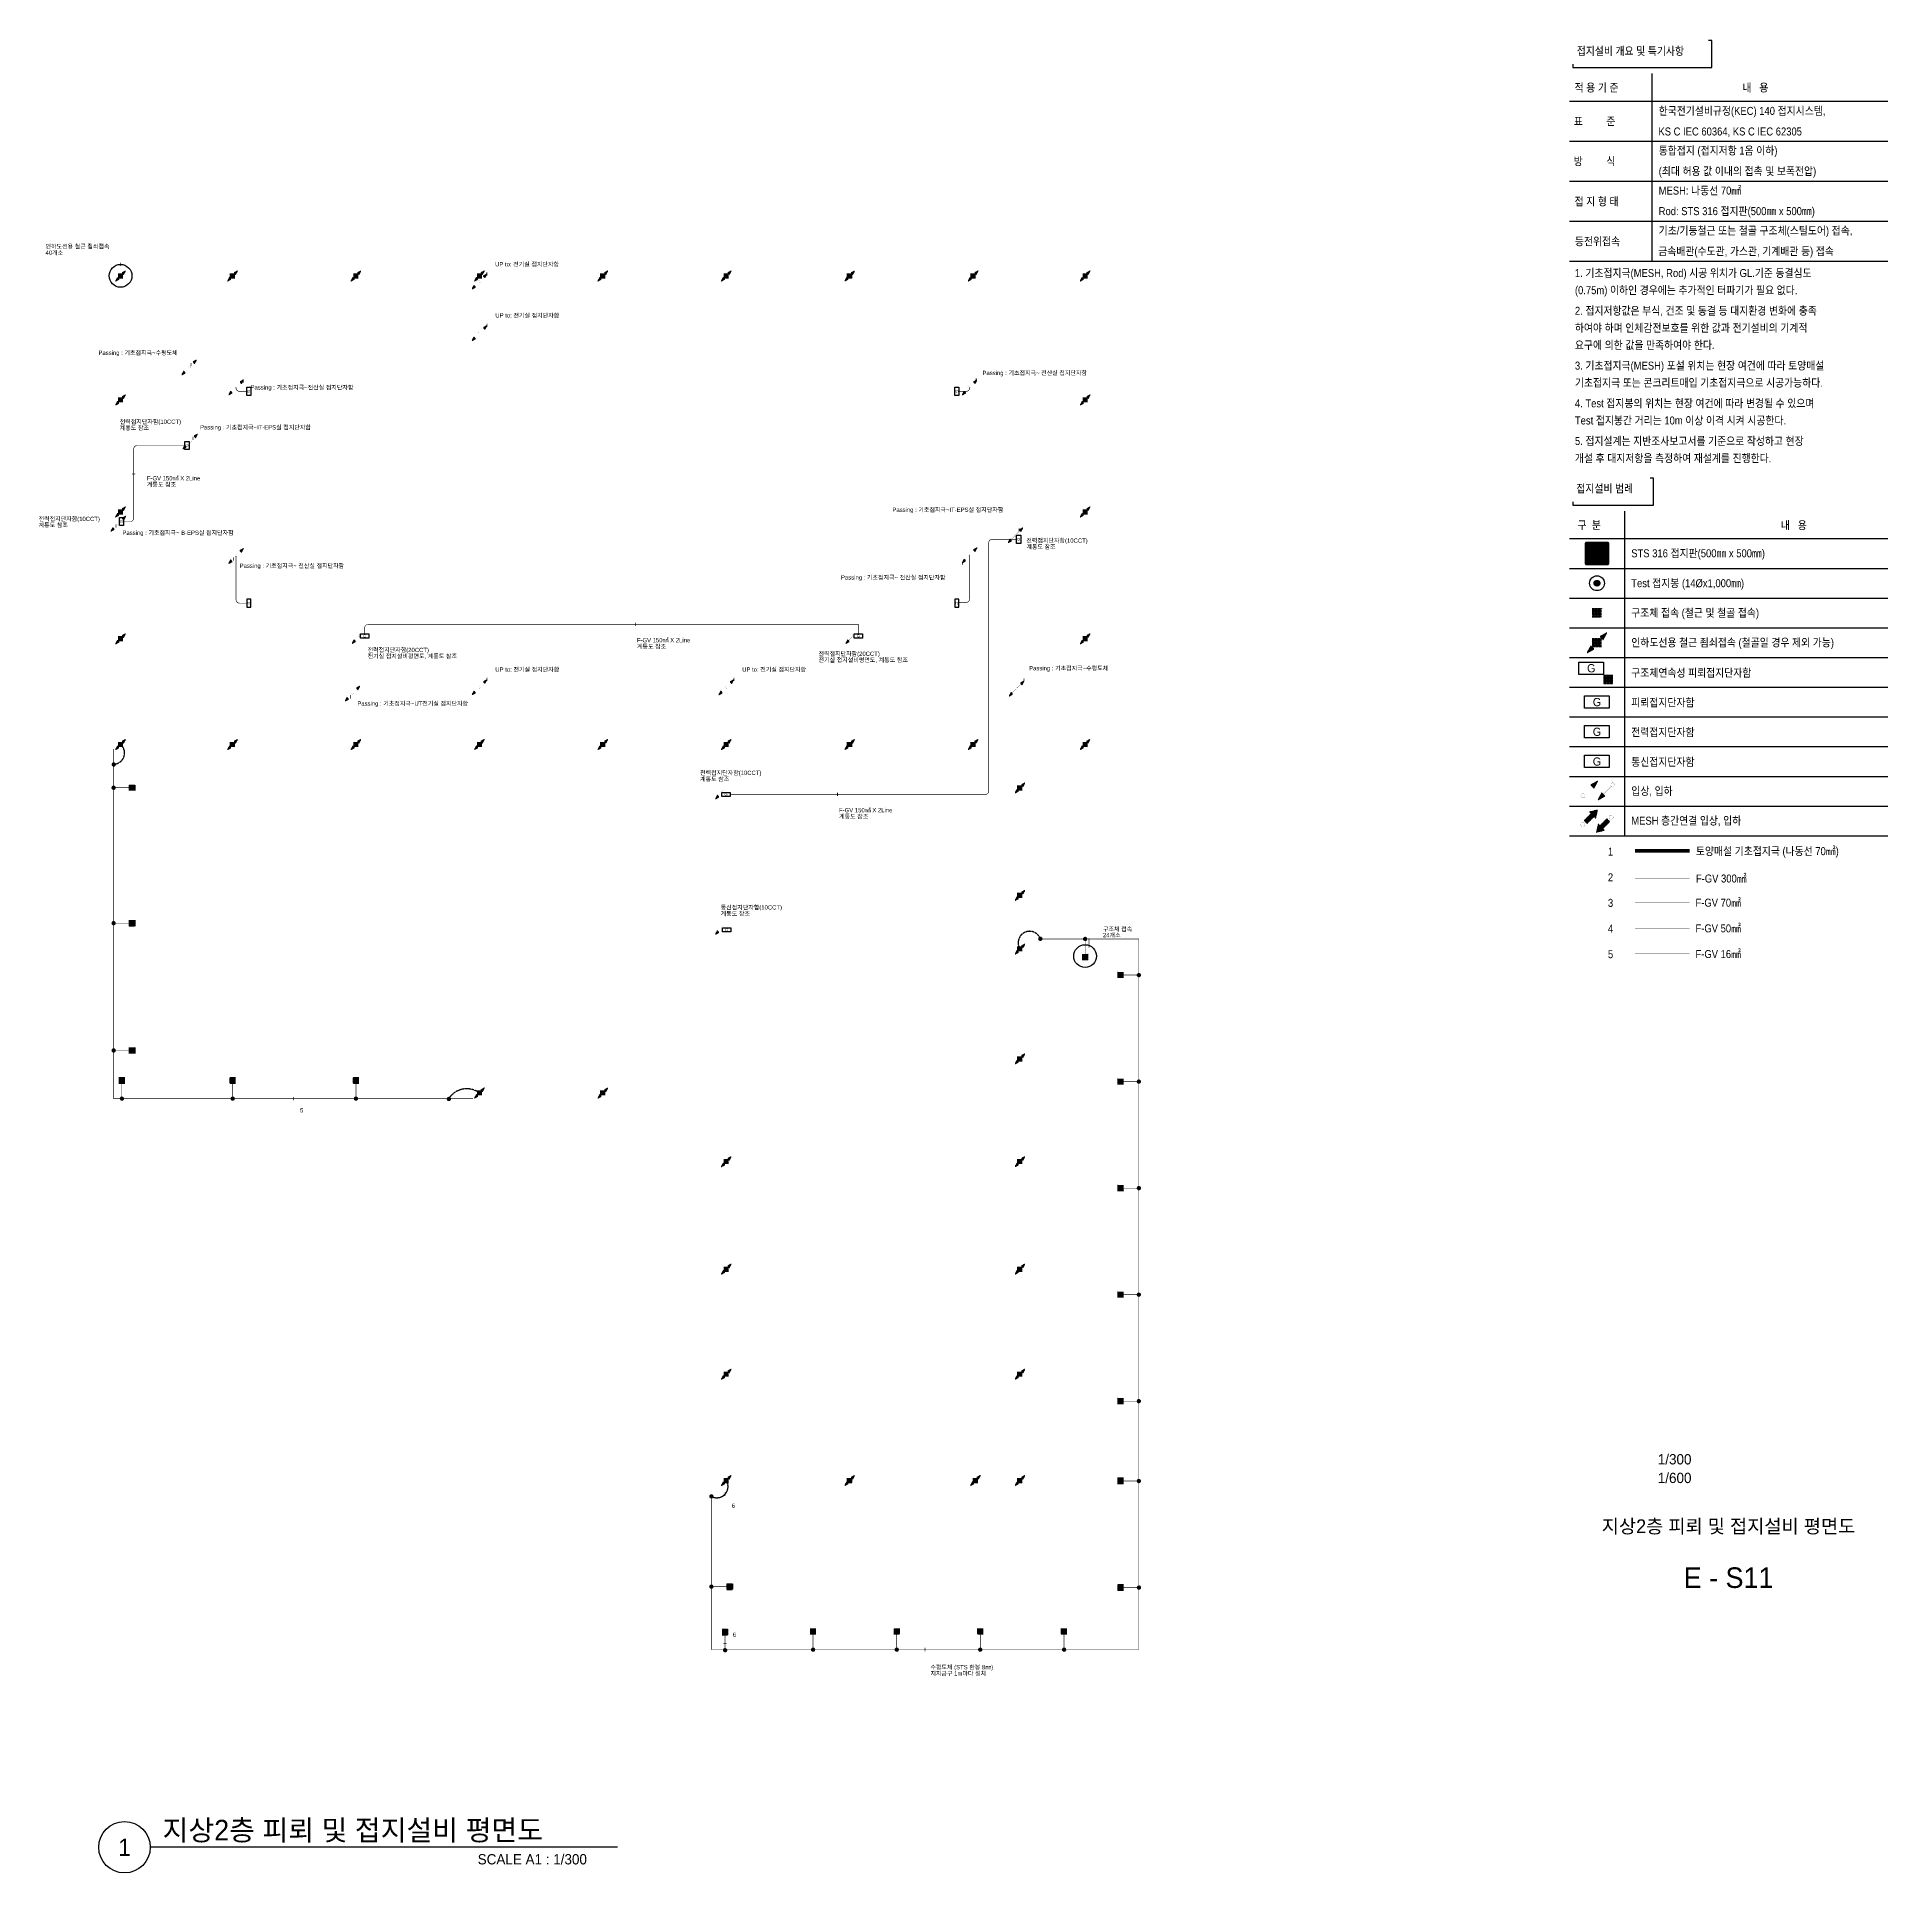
# Model space of a CAD drawing. Header units: millimetres. Extents: x 81900 to 502050, y -708375 to 1238700.
# Drawn here: x 85249 to 247200, y -169350 to -8700 of the extents above; entities that cross this region are included whole.
import ezdxf
from ezdxf.enums import TextEntityAlignment as Align

# ---------------------------------------------------------------- set-up
doc = ezdxf.new("R2010")
doc.units = ezdxf.units.MM
doc.header["$LTSCALE"] = 150
doc.set_wipeout_variables(frame=1)
for name, pattern in [('AM_ISO09W050', [22.5, 12, -1.5, 3, -1.5, 3, -1.5]), ('C2', [18.5, 13.5, -2, 1, -2]), ('HID', [2.3, 1.5, -0.8]), ('HIDDEN', [0.375, 0.25, -0.125])]:
    doc.linetypes.add(name, pattern=pattern)
doc.layers.get('0').update_dxf_attribs({"lineweight": 0})
for name, color, linetype in [('------02 Etc Panel', 3, 'Continuous'), ('------99 Grounding and Lightning', 3, 'Continuous'), ('------99 Grounding and Lightning_Roof', 2, 'Continuous'), ('------99 Grounding_Grounding Terminal Board_E', 3, 'Continuous'), ('------99 Grounding_Grounding Terminal Board_T', 2, 'Continuous'), ('------99 Grounding_Mesh', 6, 'Continuous'), ('-----09 E-WIRE-GV', 2, 'Continuous'), ('-----20 General Symbol', 3, 'Continuous'), ('-----29 Cable Schedule', 1, 'Continuous'), ('-----29 Indicator', 1, 'Continuous'), ('-----30 Text', 2, 'Continuous'), ('-----41 Drawing Title', 2, 'Continuous'), ('-----42 Drawing Number', 2, 'Continuous'), ('-----43 Drawing Scale', 3, 'Continuous')]:
    doc.layers.add(name, color=color, linetype=linetype)
doc.styles.add('ELEC', font='')
doc.styles.get('ELEC').set_extended_font_data('Dotum')
pattern_1 = [(180, (845852.563, 610254.6404), (-1e-14, -6.25), [])]

# ---------------------------------------------------------------- blocks, each defined once
blk = doc.blocks.new('구조체접속')
h = blk.add_hatch()
h.set_pattern_fill('ANGLE', color=1, scale=200)
h.set_pattern_definition([(0, (0, 0), (0, 55), [40, -15]), (90, (0, 0), (-55, 3e-15), [40, -15])])
h.paths.add_polyline_path([(168, 168), (-168, 168), (-168, -168), (168, -168)])
at = {"color": 1}
for p, q in [((166, 168), (168, 166)), ((-168, -166), (-166, -168))]:
    blk.add_line(p, q, dxfattribs=at)
at = {"color": 1, "const_width": 2}
blk.add_lwpolyline([(168, 168), (-168, 168), (-168, -168), (168, -168)], close=True, dxfattribs=at)
blk = doc.blocks.new("'인하도선용 수직철근 또는 철골")
h = blk.add_hatch()
h.set_pattern_fill('ANSI31', color=256, scale=50, angle=135)
h.set_pattern_definition(pattern_1)
h.paths.add_polyline_path([(291, 293), (180, 89), (88, 181)])
h = blk.add_hatch()
h.set_pattern_fill('ANSI31', color=256, scale=50, angle=135)
h.set_pattern_definition(pattern_1)
h.paths.add_polyline_path([(-291, -293), (-180, -89), (-88, -181)])
at = {"const_width": 3.93}
for points in [[(293, 293), (181, 88), (88, 181), (293, 293)], [(-293, -293), (-181, -88), (-88, -181), (-293, -293)]]:
    blk.add_lwpolyline(points, dxfattribs=at)
at = {"xscale": 0.8, "yscale": 0.8, "zscale": 0.8}
blk.add_blockref('구조체접속', (0, 0), dxfattribs=at)
blk = doc.blocks.new('입상입하1')
h = blk.add_hatch()
h.set_pattern_fill('ANSI31', color=256, scale=50, angle=135)
h.set_pattern_definition([(180, (845993.8846, 610394.13), (-1e-14, -6.25), [])])
h.paths.add_polyline_path([(432, 432), (321, 228), (229, 321)])
at = {"const_width": 3.93}
blk.add_lwpolyline([(0, 61, -1), (0, -61, -1), (0, 61)], format="xyb", dxfattribs=at)
for points in [[(43, 43), (275, 275)], [(434, 433), (322, 227), (229, 321), (434, 433)]]:
    blk.add_lwpolyline(points, dxfattribs=at)
blk = doc.blocks.new('접속점 (본딩)')
h = blk.add_hatch(color=256)
h.dxf.hatch_style = 1
h.paths.add_polyline_path([(125, 0, 1), (-125, 0, 1)])
at = {"const_width": 2}
for points in [[(125, 0, 1), (-125, 0)], [(125, 0, -1), (-125, 0)]]:
    blk.add_lwpolyline(points, format="xyb", dxfattribs=at)
blk = doc.blocks.new('STS 316 접지판')
blk.add_wipeout([(-254, -276), (-270, -270), (-276, -254), (-276, 254), (-270, 270), (-254, 276), (254, 276), (270, 270), (276, 254), (276, -254), (270, -270), (254, -276)])
h = blk.add_hatch(color=256)
h.dxf.hatch_style = 1
h.set_gradient(color1=(132, 132, 132), color2=(214, 214, 214), tint=1, name='SPHERICAL')
edge = h.paths.add_edge_path()
edge.add_line((-254, 276), (254, 276))
edge.add_arc((254, 254), 22.1, 0, 90, ccw=False)
edge.add_line((276, 254), (276, -254))
edge.add_arc((254, -254), 22.1, 270, 360, ccw=False)
edge.add_line((254, -276), (-254, -276))
edge.add_arc((-254, -254), 22.1, 180, 270, ccw=False)
edge.add_line((-276, -254), (-276, 254))
edge.add_arc((-254, 254), 22.1, 90, 180, ccw=False)
h.paths.add_polyline_path([(-169, 221), (169, 221, -0.668179), (173, 212), (-165, 212, -1.496606)], flags=16)
h.paths.add_polyline_path([(221, 169), (221, -169, -0.668179), (212, -173), (212, 165, -1.496606)], flags=16)
h.paths.add_polyline_path([(-173, -212), (165, -212, -1.496606), (169, -221), (-169, -221, -0.668179)], flags=16)
h.paths.add_polyline_path([(-221, 169, 0.022626), (-52, 0, 1.473564), (-43, 4, 0.045564)], flags=16)
h = blk.add_hatch(color=256)
h.set_gradient(color1=(255, 255, 255), tint=1, name='SPHERICAL')
edge = h.paths.add_edge_path()
edge.add_arc((-232, 232), 22.1, 0, 360)
edge = h.paths.add_edge_path()
edge.add_arc((-78, 249), 16.6, 0, 360)
edge = h.paths.add_edge_path()
edge.add_arc((78, 249), 16.6, 0, 360)
edge = h.paths.add_edge_path()
edge.add_arc((232, 232), 22.1, 0, 360)
edge = h.paths.add_edge_path()
edge.add_arc((249, -77), 16.6, 0, 360)
edge = h.paths.add_edge_path()
edge.add_arc((249, 77), 16.6, 0, 360)
edge = h.paths.add_edge_path()
edge.add_arc((-78, -249), 16.6, 0, 360)
edge = h.paths.add_edge_path()
edge.add_arc((78, -249), 16.6, 0, 360)
edge = h.paths.add_edge_path()
edge.add_arc((232, -232), 22.1, 0, 360)
edge = h.paths.add_edge_path()
edge.add_arc((-232, -232), 22.1, 0, 360)
edge = h.paths.add_edge_path()
edge.add_arc((-249, -77), 16.6, 0, 360)
edge = h.paths.add_edge_path()
edge.add_arc((-249, 77), 16.6, 0, 360)
edge = h.paths.add_edge_path()
edge.add_arc((0, 0), 22.1, 0, 360)
h = blk.add_hatch(color=256)
h.set_gradient(color1=(255, 255, 255), tint=1, name='SPHERICAL')
edge = h.paths.add_edge_path()
edge.add_arc((-249, -77), 16.6, 0, 360)
edge = h.paths.add_edge_path()
edge.add_arc((-249, 77), 16.6, 0, 360)
edge = h.paths.add_edge_path()
edge.add_arc((-232, 232), 22.1, 0, 360)
edge = h.paths.add_edge_path()
edge.add_arc((-78, 249), 16.6, 0, 360)
edge = h.paths.add_edge_path()
edge.add_arc((78, 249), 16.6, 0, 360)
edge = h.paths.add_edge_path()
edge.add_arc((0, 0), 22.1, 0, 360)
edge = h.paths.add_edge_path()
edge.add_arc((232, 232), 22.1, 0, 360)
h = blk.add_hatch(color=256)
h.set_gradient(color1=(132, 132, 132), one_color=1, tint=1, name='SPHERICAL')
edge = h.paths.add_edge_path()
edge.add_arc((0, 0), 22.1, 0, 360)
for points in [[(-254, 276), (254, 276, -0.414214), (276, 254), (276, -254, -0.414214), (254, -276), (-254, -276, -0.414214), (-276, -254), (-276, 254, -0.414214), (-254, 276, 0.033225)], [(-221, -169), (-221, 169, -0.668179), (-212, 173), (-43, 4, -0.414214), (-43, -4), (-212, -173, -0.668179), (-221, -169, -0.016281)], [(-169, 221), (169, 221, -0.668179), (173, 212), (4, 43, -0.414214), (-4, 43), (-173, 212, -0.668179), (-169, 221, -0.016281)], [(221, -169), (221, 169, 0.668179), (212, 173), (43, 4, 0.414214), (43, -4), (212, -173, 0.668179), (221, -169, 0.016281)], [(-169, -221), (169, -221, 0.668179), (173, -212), (4, -43, 0.414214), (-4, -43), (-173, -212, 0.668179), (-169, -221, 0.016281)]]:
    blk.add_lwpolyline(points, format="xyb")
for centre, radius in [((-249, 77), 16.6), ((-232, 232), 22.1), ((-78, 249), 16.6), ((0, 0), 22.1), ((78, 249), 16.6), ((232, 232), 22.1), ((249, 77), 16.6), ((-249, -77), 16.6), ((-232, -232), 22.1), ((-78, -249), 16.6), ((78, -249), 16.6), ((232, -232), 22.1), ((249, -77), 16.6)]:
    blk.add_circle(centre, radius)
blk = doc.blocks.new('입상입하2')
h = blk.add_hatch()
h.set_pattern_fill('ANSI31', color=256, scale=100, angle=135)
h.set_pattern_definition([(180, (0, 0), (-2e-14, -12.5), [])])
h.paths.add_polyline_path([(326, 242), (377, 192), (433, 433), (192, 377), (242, 326), (39, 124), (124, 39)])
at = {"const_width": 3.93}
blk.add_lwpolyline([(0, 61, -1), (0, -61, -1), (0, 61)], format="xyb", dxfattribs=at)
blk.add_lwpolyline([(377, 192), (326, 242), (124, 39), (39, 124), (242, 326), (192, 377), (433, 433)], close=True, dxfattribs=at)
blk = doc.blocks.new('A$Cbdca0f5f')
at = {"color": 0}
blk.add_lwpolyline([(-360, -360), (-360, 0), (360, 0), (360, -360)], close=True, dxfattribs=at)
at = {"color": 0, "style": 'ELEC'}
blk.add_text('G', height=240, dxfattribs=at).set_placement((0, -180), align=Align.MIDDLE)
blk = doc.blocks.new('구조체연속성 TEST 단자함')
at = {"const_width": 2}
blk.add_lwpolyline([(491, -200), (491, -100, 0.414214), (391, 0), (360, 0)], format="xyb", dxfattribs=at)
at = {"layer": '------99 Grounding_Grounding Terminal Board_E'}
blk.add_blockref('A$Cbdca0f5f', (0, 180), dxfattribs=at)
at = {"xscale": 0.8, "yscale": 0.8, "zscale": 0.8}
blk.add_blockref('구조체접속', (491, -334), dxfattribs=at)
blk = doc.blocks.new('접지봉')
at = {"linetype": 'HID', "ltscale": 200}
h = blk.add_hatch(color=256, dxfattribs=at)
h.dxf.hatch_style = 1
edge = h.paths.add_edge_path()
edge.add_arc((0, 0), 102, 0, 360)
blk.add_circle((0, 0), 271)
blk.add_circle((0, 0), 102, dxfattribs=at)
blk = doc.blocks.new('A13')
blk.add_lwpolyline([(-300, 0), (-300, 300), (300, 300), (300, 0)], close=True)
at = {"style": 'ELEC'}
blk.add_text('G', height=200, dxfattribs=at).set_placement((0, 150), align=Align.MIDDLE)
blk = doc.blocks.new('A$C8673a4d5')
blk.add_wipeout([(-32961, -46990), (-32961, -49363), (-32661, -49363), (-32661, -49663), (-25624, -49663), (-25624, -47290), (-25924, -47290), (-25924, -46990)]).dxf.layer = '-----29 Cable Schedule'
blk.add_wipeout([(-32961, -50192), (-5100, -50192), (-5100, -90305), (-32961, -90305)]).dxf.layer = '-----29 Cable Schedule'
at = {"layer": '-----29 Cable Schedule'}
blk.add_lwpolyline([(-32661, -49363), (-32661, -49663), (-25624, -49663), (-25624, -47290), (-25924, -47290)], dxfattribs=at)
for points in [[(-32961, -46990), (-25924, -46990), (-25924, -49363), (-32961, -49363)], [(-32961, -50193), (-5100, -50193), (-5100, -90306), (-32961, -90306)]]:
    blk.add_wipeout(points).dxf.layer = '-----29 Cable Schedule'
at = {"layer": '-----09 E-WIRE-GV', "color": 6, "linetype": 'AM_ISO09W050', "ltscale": 0.5, "const_width": 300}
blk.add_lwpolyline([(-27238, -79908), (-22438, -79908)], dxfattribs=at)
at = {"layer": '-----09 E-WIRE-GV', "color": 1, "linetype": 'C2', "ltscale": 0.5, "const_width": 30}
blk.add_lwpolyline([(-27238, -82304), (-22438, -82304)], dxfattribs=at)
at = {"layer": '-----09 E-WIRE-GV', "color": 3, "linetype": 'C2', "ltscale": 0.5, "const_width": 30}
blk.add_lwpolyline([(-27238, -84417), (-22438, -84417)], dxfattribs=at)
at = {"layer": '-----09 E-WIRE-GV', "color": 4, "linetype": 'C2', "ltscale": 0.5, "const_width": 30}
blk.add_lwpolyline([(-27238, -86664), (-22438, -86664)], dxfattribs=at)
at = {"layer": '-----09 E-WIRE-GV', "color": 2, "linetype": 'C2', "ltscale": 0.5, "const_width": 30}
blk.add_lwpolyline([(-27238, -88912), (-22438, -88912)], dxfattribs=at)
at = {"layer": '-----29 Cable Schedule'}
blk.add_line((-28161, -50193), (-28161, -78593), dxfattribs=at)
for points in [[(-32961, -52593), (-5100, -52593)], [(-32961, -55193), (-5100, -55193)], [(-32961, -57793), (-5100, -57793)], [(-32961, -60393), (-5100, -60393)], [(-32961, -62993), (-5100, -62993)], [(-32961, -65593), (-5100, -65593)], [(-32961, -68193), (-5100, -68193)], [(-32961, -70793), (-5100, -70793)], [(-32961, -73393), (-5100, -73393)], [(-32961, -75993), (-5100, -75993)], [(-32961, -78593), (-5100, -78593)]]:
    blk.add_lwpolyline(points, dxfattribs=at)
at = {"layer": '------99 Grounding and Lightning'}
for name, p, xscale, yscale, zscale in [('접지봉', (-30561, -56493), 2.4, 2.4, 2.4), ('구조체접속', (-30561, -59093), 2.4, 2.4, 2.4), ("'인하도선용 수직철근 또는 철골", (-30561, -61693), 3, 3, 3), ('구조체연속성 TEST 단자함', (-31062, -63931), 3, 3, 3)]:
    blk.add_blockref(name, p, dxfattribs=dict(at, xscale=xscale, yscale=yscale, zscale=zscale))
at = {"layer": '------99 Grounding_Grounding Terminal Board_E', "xscale": 3, "yscale": 3, "zscale": 3}
for p in [(-30561, -66353), (-30561, -68953)]:
    blk.add_blockref('A$Cbdca0f5f', p, dxfattribs=at)
at = {"layer": '------99 Grounding_Grounding Terminal Board_T', "xscale": 3.6, "yscale": 3.6, "zscale": 3.6}
blk.add_blockref('A13', (-30561, -72633), dxfattribs=at)
at = {"layer": '-----20 General Symbol', "xscale": 3, "yscale": 3, "zscale": 3}
for name, p in [('입상입하1', (-31786, -75095)), ('입상입하2', (-31798, -77616))]:
    blk.add_blockref(name, p, dxfattribs=at)
at = {"layer": '-----20 General Symbol', "xscale": 3, "yscale": 3, "zscale": 3, "rotation": 179.9999999997969}
for name, p in [('입상입하1', (-29184, -74140)), ('입상입하2', (-29324, -76969))]:
    blk.add_blockref(name, p, dxfattribs=at)
at = {"layer": '-----30 Text', "style": 'ELEC', "width": 0.9}
for s, p in [('접지설비 범례', (-32369, -48206)), ('구  분', (-32253, -51408)), ('내   용', (-14473, -51422)), ('STS 316 접지판(500㎜ x 500㎜)', (-27561, -53875)), ('Test 접지봉 (14Øx1,000㎜)', (-27561, -56493)), ('구조체 접속 (철근 및 철골 접속)', (-27561, -59083)), ('인하도선용 철근 죔쇠접속 (철골일 경우 제외 가능)', (-27561, -61683)), ('구조체연속성 피뢰접지단자함', (-27561, -64331)), ('피뢰접지단자함', (-27561, -66931)), ('전력접지단자함', (-27561, -69531)), ('통신접지단자함', (-27561, -72131)), ('입상, 입하', (-27561, -74675)), ('MESH 층간연결 입상, 입하', (-27561, -77275)), ('토양매설 기초접지극 (나동선 70㎟)', (-21904, -79938)), ('F-GV 300㎟ ', (-21904, -82333)), ('F-GV 70㎟', (-21940, -84447)), ('F-GV 50㎟', (-21940, -86694)), ('F-GV 16㎟', (-21940, -88941))]:
    blk.add_text(s, height=700, dxfattribs=at).set_placement(p, align=Align.MIDDLE_LEFT)
for points, layer in [([(-32961, -11903), (-5100, -11903), (-5100, -46690), (-32961, -46690)], '-----29 Cable Schedule'), ([(-30090, -82689), (-30090, -81716), (-29247, -81229), (-28404, -81716), (-28404, -82689), (-29247, -83176)], '-----29 Indicator'), ([(-30090, -89431), (-30090, -88457), (-29247, -87970), (-28404, -88457), (-28404, -89431), (-29247, -89917)], '-----29 Indicator')]:
    blk.add_wipeout(points).dxf.layer = layer
at = {"layer": '------99 Grounding_Mesh', "xscale": 3.6, "yscale": 3.6, "zscale": 3.6}
blk.add_blockref('STS 316 접지판', (-30561, -53893), dxfattribs=at)
at = {"layer": '-----30 Text', "style": 'ELEC', "width": 0.9}
for s, p in [('2', (-29603, -82226)), ('5', (-29603, -88960))]:
    blk.add_text(s, height=700, dxfattribs=at).set_placement(p, align=Align.MIDDLE_LEFT)
for points, layer in [([(-32961, -11903), (-5100, -11903), (-5100, -46690), (-32961, -46690)], '-----29 Cable Schedule'), ([(-30090, -80442), (-30090, -79468), (-29247, -78982), (-28404, -79468), (-28404, -80442), (-29247, -80929)], '-----29 Indicator'), ([(-30090, -87183), (-30090, -86210), (-29247, -85723), (-28404, -86210), (-28404, -87183), (-29247, -87670)], '-----29 Indicator')]:
    blk.add_wipeout(points).dxf.layer = layer
at = {"layer": '-----29 Cable Schedule'}
for points in [[(-32961, -14303), (-5100, -14303)], [(-32961, -17803), (-5100, -17803)], [(-32961, -21303), (-5100, -21303)], [(-32961, -24803), (-5100, -24803)], [(-32961, -28303), (-5100, -28303)]]:
    blk.add_lwpolyline(points, dxfattribs=at)
at = {"layer": '-----30 Text', "style": 'ELEC', "width": 0.9}
for s, p in [('적 용 기 준', (-32525, -13133)), ('내   용', (-17834, -13133)), ('표         준', (-32594, -16073)), ('한국전기설비규정(KEC) 140 접지시스템,', (-25161, -15165)), ('KS C IEC 60364, KS C IEC 62305', (-25182, -16965)), ('방         식', (-32594, -19573)), ('통합접지 (접지저항 1옴 이하)', (-25161, -18636)), ('(최대 허용 값 이내의 접촉 및 보폭전압)', (-25161, -20436)), ('접 지 형 태', (-32525, -23091)), ('MESH: 나동선 70㎟', (-25161, -22136)), ('Rod: STS 316 접지판(500㎜ x 500㎜)', (-25161, -23936)), ('기초/기둥철근 또는 철골 구조체(스틸도어) 접속,', (-25161, -25644)), ('등전위접속', (-32491, -26583)), ('금속배관(수도관, 가스관, 기계배관 등) 접속', (-25197, -27444)), ('1. 기초접지극(MESH, Rod) 시공 위치가 GL.기준 동결심도', (-32491, -29353)), ('(0.75m) 이하인 경우에는 추가적인 터파기가 필요 없다.', (-32491, -30853)), ('2. 접지저항값은 부식, 건조 및 동결 등 대지환경 변화에 충족', (-32491, -32653)), ('하여야 하며 인체감전보호를 위한 값과 전기설비의 기계적 ', (-32491, -34153)), ('요구에 의한 값을 만족하여야 한다.', (-32491, -35653)), ('3. 기초접지극(MESH) 포설 위치는 현장 여건에 따라 토양매설', (-32491, -37453)), ('기초접지극 또는 콘크리트매입 기초접지극으로 시공가능하다.', (-32491, -38953)), ('4. Test 접지봉의 위치는 현장 여건에 따라 변경될 수 있으며', (-32491, -40753)), ('Test 접지봉간 거리는 10m 이상 이격 시켜 시공한다.', (-32491, -42253)), ('5. 접지설계는 지반조사보고서를 기준으로 작성하고 현장 ', (-32491, -44053)), ('개설 후 대지저항을 측정하여 재설계를 진행한다.', (-32491, -45553)), ('1', (-29603, -79979)), ('4', (-29603, -86713))]:
    blk.add_text(s, height=700, dxfattribs=at).set_placement(p, align=Align.MIDDLE_LEFT)
for points, layer in [([(-32961, -8700), (-32961, -11074), (-32661, -11074), (-32661, -11374), (-20506, -11374), (-20506, -9000), (-20806, -9000), (-20806, -8700)], '-----29 Cable Schedule'), ([(-30090, -84936), (-30090, -83963), (-29247, -83476), (-28404, -83963), (-28404, -84936), (-29247, -85423)], '-----29 Indicator')]:
    blk.add_wipeout(points).dxf.layer = layer
at = {"layer": '-----29 Cable Schedule'}
for points in [[(-32661, -11074), (-32661, -11374), (-20506, -11374), (-20506, -9000), (-20806, -9000)], [(-25761, -11903), (-25761, -28303)]]:
    blk.add_lwpolyline(points, dxfattribs=at)
at = {"layer": '-----30 Text', "style": 'ELEC', "width": 0.9}
blk.add_text('3', height=700, dxfattribs=at).set_placement((-29603, -84465), align=Align.MIDDLE_LEFT)
blk.add_wipeout([(-32961, -8700), (-20806, -8700), (-20806, -11074), (-32961, -11074)]).dxf.layer = '-----29 Cable Schedule'
blk.add_text('접지설비 개요 및 특기사항', height=700, dxfattribs=at).set_placement((-32331, -9925), align=Align.MIDDLE_LEFT)
blk = doc.blocks.new('C01')
blk.add_lwpolyline([(-300, 0), (-300, 300), (300, 300), (300, 0)], close=True)
at = {"style": 'ELEC'}
blk.add_text('G', height=200, dxfattribs=at).set_placement((0, 150), align=Align.MIDDLE)

msp = doc.modelspace()

# ---------------------------------------------------------------- linework, layer by layer
at = {"layer": '------99 Grounding and Lightning_Roof', "color": 2, "linetype": 'HIDDEN', "ltscale": 10, "const_width": 50}
for points in [[(91954, -70995), (91954, -101595), (123404, -101595)], [(173042, -87620), (181654, -87620), (181654, -149795), (144254, -149795), (144252, -136393)]]:
    msp.add_lwpolyline(points, dxfattribs=at)
at = {"layer": '-----09 E-WIRE-GV', "color": 4, "linetype": 'C2', "ltscale": 0.1, "const_width": 50}
msp.add_lwpolyline([(165914, -39705), (166546, -39705, 0.4142136), (166846, -39405), (166846, -39345)], format="xyb", dxfattribs=at)
at = {"layer": '-----09 E-WIRE-GV', "color": 1, "linetype": 'C2', "ltscale": 0.3, "const_width": 50}
msp.add_lwpolyline([(98194, -44444), (94011, -44444, 0.4142136), (93711, -44744), (93711, -50795, -0.4142136), (93411, -51095), (92814, -51095)], format="xyb", dxfattribs=at)
at = {"layer": '-----09 E-WIRE-GV', "color": 1, "linetype": 'C2', "ltscale": 0.3, "const_width": 50, "elevation": 0}
msp.add_lwpolyline([(113914, -60935), (113914, -60401, -0.4142136), (114214, -60101), (157114, -60101), (157114, -60935)], format="xyb", dxfattribs=at)
at = {"layer": '-----09 E-WIRE-GV', "color": 4, "linetype": 'C2', "ltscale": 0.1, "const_width": 50, "elevation": 0}
for points in [[(91948, -74392), (93299, -74392)], [(91948, -86240), (93299, -86240)], [(91954, -97380), (93305, -97380)], [(92673, -101590), (92673, -100239)], [(102370, -101595), (102370, -100244)], [(113154, -101595), (113154, -100244)], [(145454, -149858), (145454, -148507)]]:
    msp.add_lwpolyline(points, dxfattribs=at)
at = {"layer": '-----09 E-WIRE-GV', "color": 4, "linetype": 'C2', "ltscale": 0.1, "const_width": 50}
for points in [[(176954, -87620), (176954, -88971)], [(181654, -90785), (180303, -90785)], [(181654, -100105), (180303, -100105)], [(181654, -109425), (180303, -109425)], [(181654, -118745), (180303, -118745)], [(181654, -128065), (180303, -128065)], [(181654, -135055), (180303, -135055)], [(144253, -144295), (145604, -144295)], [(181661, -144375), (180310, -144375)], [(153154, -149808), (153154, -148457)], [(160474, -149808), (160474, -148457)], [(167777, -149808), (167777, -148457)], [(175114, -149808), (175114, -148457)]]:
    msp.add_lwpolyline(points, dxfattribs=at)
at = {"layer": '-----09 E-WIRE-GV', "color": 4, "linetype": 'C2', "ltscale": 0.1}
for centre, radius, start, end in [((91928, -71346), 982, 271.47851, 50.20512), ((172098, -87956), 1002, 19.59394, 212.5473), ((122848, -102602), 1869, 53.73764, 147.39407), ((144723, -135528), 987, 241.49814, 32.66642)]:
    msp.add_arc(centre, radius, start, end, dxfattribs=at)
at = {"layer": '-----29 Indicator', "elevation": 0}
for points in [[(98339, -36356, 0, 0, 0), (98723, -36356, 0, 0, 0), (98723, -37219, 64.2, 64.2, 0), (98723, -37519, 0, 0, 0)], [(94728, -46946, 0, 0, 0), (93865, -46946, 64.2, 64.2, 0), (93565, -46946, 0, 0, 0)], [(137600, -61114, 0, 0, 0), (137600, -60251, 64.2, 64.2, 0), (137600, -59951, 0, 0, 0)], [(146277, -148911, 0, 0, 0), (146277, -149295, 0, 0, 0), (145604, -149295, 64.2, 64.2, 0), (145303, -149295, 0, 0, 0)]]:
    msp.add_lwpolyline(points, format="xyseb", dxfattribs=at)
at = {"layer": '-----29 Indicator'}
for points in [[(155288, -75988, 0, 0, 0), (155288, -75125, 64.2, 64.2, 0), (155288, -74825, 0, 0, 0)], [(108063, -102608, 0, 0, 0), (107679, -102608, 0, 0, 0), (107679, -101745, 64.2, 64.2, 0), (107679, -101445, 0, 0, 0)], [(145830, -137213, 0, 0, 0), (145446, -137213, 0, 0, 0), (145446, -136350, 64.2, 64.2, 0), (145446, -136049, 0, 0, 0)]]:
    msp.add_lwpolyline(points, format="xyseb", dxfattribs=at)
at = {"layer": '-----41 Drawing Title', "color": 7}
msp.add_line((136047, -167100), (95153, -167100), dxfattribs=at)
msp.add_circle((92903, -167100), 2250, dxfattribs=at)

# ---------------------------------------------------------------- block references
at = {"layer": '------02 Etc Panel', "xscale": 1.199999999953434, "yscale": 1.199999999953434, "zscale": 1.199999999953434, "rotation": 90}
for p in [(98554, -44444), (92814, -51095), (171314, -52645), (171314, -52645)]:
    msp.add_blockref('C01', p, dxfattribs=at)
at = {"layer": '------02 Etc Panel', "xscale": 1.199999999953434, "yscale": 1.199999999953434, "zscale": 1.199999999953434}
for p in [(113914, -61295), (157114, -61295), (145531, -75155)]:
    msp.add_blockref('C01', p, dxfattribs=at)
at = {"layer": '------99 Grounding and Lightning', "xscale": 1.5, "yscale": 1.5, "zscale": 1.5}
for name, p in [("'인하도선용 수직철근 또는 철골", (92557, -29598)), ("'인하도선용 수직철근 또는 철골", (102354, -29595)), ("'인하도선용 수직철근 또는 철골", (113154, -29595)), ("'인하도선용 수직철근 또는 철골", (123954, -29595)), ("'인하도선용 수직철근 또는 철골", (134754, -29595)), ("'인하도선용 수직철근 또는 철골", (145554, -29595)), ("'인하도선용 수직철근 또는 철골", (156354, -29595)), ("'인하도선용 수직철근 또는 철골", (167154, -29595)), ("'인하도선용 수직철근 또는 철골", (176950, -29598)), ("'인하도선용 수직철근 또는 철골", (92557, -40442)), ("'인하도선용 수직철근 또는 철골", (176957, -40442)), ("'인하도선용 수직철근 또는 철골", (92554, -50245)), ("'인하도선용 수직철근 또는 철골", (176954, -50245)), ("'인하도선용 수직철근 또는 철골", (92557, -61342)), ("'인하도선용 수직철근 또는 철골", (176957, -61342)), ("'인하도선용 수직철근 또는 철골", (92557, -70592)), ("'인하도선용 수직철근 또는 철골", (102354, -70595)), ("'인하도선용 수직철근 또는 철골", (113154, -70592)), ("'인하도선용 수직철근 또는 철골", (123954, -70592)), ("'인하도선용 수직철근 또는 철골", (134754, -70592)), ("'인하도선용 수직철근 또는 철골", (145554, -70592)), ("'인하도선용 수직철근 또는 철골", (156354, -70595)), ("'인하도선용 수직철근 또는 철골", (167154, -70595)), ("'인하도선용 수직철근 또는 철골", (176950, -70592)), ("'인하도선용 수직철근 또는 철골", (171254, -74395)), ("'인하도선용 수직철근 또는 철골", (171254, -83795)), ("'인하도선용 수직철근 또는 철골", (171254, -88495)), ("'인하도선용 수직철근 또는 철골", (171254, -98095)), ('구조체접속', (92673, -99987)), ('구조체접속', (102370, -99992)), ('구조체접속', (113154, -99992)), ('접속점 (본딩)', (92673, -101590)), ('접속점 (본딩)', (102370, -101595)), ('접속점 (본딩)', (113154, -101595)), ("'인하도선용 수직철근 또는 철골", (123954, -101095)), ("'인하도선용 수직철근 또는 철골", (134754, -101095)), ("'인하도선용 수직철근 또는 철골", (145554, -107095)), ("'인하도선용 수직철근 또는 철골", (171254, -107095)), ("'인하도선용 수직철근 또는 철골", (145554, -116495)), ("'인하도선용 수직철근 또는 철골", (171254, -116495)), ("'인하도선용 수직철근 또는 철골", (145554, -125695)), ("'인하도선용 수직철근 또는 철골", (171254, -125695)), ("'인하도선용 수직철근 또는 철골", (145554, -134995)), ("'인하도선용 수직철근 또는 철골", (156354, -134995)), ("'인하도선용 수직철근 또는 철골", (167354, -134995)), ("'인하도선용 수직철근 또는 철골", (171254, -134995)), ('구조체접속', (145454, -148255)), ('구조체접속', (153154, -148205)), ('구조체접속', (160474, -148205)), ('구조체접속', (167777, -148205)), ('구조체접속', (175114, -148205)), ('접속점 (본딩)', (145454, -149858)), ('접속점 (본딩)', (153154, -149808)), ('접속점 (본딩)', (160474, -149808)), ('접속점 (본딩)', (167777, -149808)), ('접속점 (본딩)', (175114, -149808))]:
    msp.add_blockref(name, p, dxfattribs=at)
for name, p, rotation in [('접속점 (본딩)', (91964, -72355), 89.99999999999999), ('접속점 (본딩)', (91948, -74392), 269.9999999999999), ('구조체접속', (93551, -74392), 269.9999999999999), ('접속점 (본딩)', (91948, -86240), 269.9999999999999), ('구조체접속', (93551, -86240), 269.9999999999999), ('접속점 (본딩)', (173038, -87608), 89.99999999999999), ('접속점 (본딩)', (176954, -87620), 180), ('구조체접속', (176954, -89223), 180), ('구조체접속', (180050, -90785), 89.99999999999999), ('접속점 (본딩)', (181654, -90785), 89.99999999999999), ('구조체접속', (93557, -97380), 269.9999999999999), ('접속점 (본딩)', (91954, -97380), 269.9999999999999), ('구조체접속', (180050, -100105), 89.99999999999999), ('접속점 (본딩)', (181654, -100105), 89.99999999999999), ('접속점 (본딩)', (121283, -101622), 89.99999999999999), ('구조체접속', (180050, -109425), 89.99999999999999), ('접속점 (본딩)', (181654, -109425), 89.99999999999999), ('구조체접속', (180050, -118745), 89.99999999999999), ('접속점 (본딩)', (181654, -118745), 89.99999999999999), ('구조체접속', (180050, -128065), 89.99999999999999), ('접속점 (본딩)', (181654, -128065), 89.99999999999999), ('구조체접속', (180050, -135055), 89.99999999999999), ('접속점 (본딩)', (181654, -135055), 89.99999999999999), ('접속점 (본딩)', (144252, -136395), 89.99999999999999), ('접속점 (본딩)', (144253, -144295), 269.9999999999999), ('구조체접속', (145856, -144295), 269.9999999999999), ('구조체접속', (180058, -144375), 89.99999999999999), ('접속점 (본딩)', (181661, -144375), 89.99999999999999)]:
    msp.add_blockref(name, p, dxfattribs=dict(at, rotation=rotation))
at = {"layer": '------99 Grounding_Grounding Terminal Board_T', "yscale": 1.2, "zscale": 1.2}
for p, xscale, rotation in [((165554, -39705), 1.2, 270), ((103954, -58235), -1.2, 90), ((165914, -58235), -1.2, 90)]:
    msp.add_blockref('A13', p, dxfattribs=dict(at, xscale=xscale, rotation=rotation))
at = {"layer": '------99 Grounding_Grounding Terminal Board_T', "xscale": 1.2, "yscale": 1.2, "zscale": 1.2}
msp.add_blockref('A13', (145585, -87005), dxfattribs=at)
at = {"layer": '-----20 General Symbol', "xscale": 1.5, "yscale": 1.5, "zscale": 1.5, "rotation": 180}
for p in [(123954, -30087), (123954, -34603), (123954, -34603), (98557, -37598), (102662, -39345), (166846, -39345), (98646, -44084), (92362, -51275), (170862, -52285), (102662, -54103), (166846, -54037), (113462, -61095), (156662, -61095), (112849, -66138), (145554, -65587), (170957, -65701), (145246, -86553)]:
    msp.add_blockref('입상입하1', p, dxfattribs=at)
at = {"layer": '-----20 General Symbol', "xscale": 1.5, "yscale": 1.5, "zscale": 1.5}
for p in [(123954, -30087), (123954, -34603), (98557, -37598), (102662, -39345), (166846, -39345), (98646, -44084), (92362, -51275), (170862, -52285), (166846, -54037), (102662, -54103), (112849, -66138), (123954, -65587), (145554, -65587), (170957, -65698)]:
    msp.add_blockref('입상입하1', p, dxfattribs=at)
at = {"layer": '-----29 Cable Schedule'}
msp.add_blockref('A$C8673a4d5', (252300, 0), dxfattribs=at)

# ---------------------------------------------------------------- texts
at = {"layer": '-----41 Drawing Title', "style": 'ELEC'}
msp.add_text('지상2층 피뢰 및 접지설비 평면도', height=1200, dxfattribs=at).set_placement((233250, -139010), align=Align.MIDDLE_CENTER)
at = {"layer": '-----41 Drawing Title', "color": 2, "style": 'ELEC'}
msp.add_text('지상2층 피뢰 및 접지설비 평면도', height=1800, dxfattribs=at).set_placement((96233, -166500))
at = {"layer": '-----41 Drawing Title', "color": 7, "style": 'ELEC'}
msp.add_text('1', height=1500, dxfattribs=at).set_placement((92903, -167100), align=Align.MIDDLE)
at = {"layer": '-----41 Drawing Title', "style": 'ELEC'}
msp.add_text('SCALE A1 : 1/300', height=900, dxfattribs=at).set_placement((133362, -168600), align=Align.RIGHT)
at = {"layer": '-----42 Drawing Number', "style": 'ELEC'}
msp.add_text('E - S11', height=1800, dxfattribs=at).set_placement((233250, -143510), align=Align.MIDDLE_CENTER)
at = {"layer": '-----43 Drawing Scale', "style": 'ELEC'}
for s, p in [('1/300', (227060, -133600)), ('1/600', (227060, -135230))]:
    msp.add_text(s, height=900, dxfattribs=at).set_placement(p)

# ---------------------------------------------------------------- wipeouts: each hides what was drawn before it
for points in [[(85922, -26653), (92172, -26653), (92172, -27903), (85922, -27903)], [(159967, -49682), (170670, -49682), (170670, -50432), (159967, -50432)], [(143126, -72723), (149037, -72723), (149037, -73973), (143126, -73973)], [(163338, -151001), (169262, -151001), (169262, -152188), (163338, -152188)]]:
    msp.add_wipeout(points).dxf.layer = '-----29 Indicator'

# ---------------------------------------------------------------- next in the draw order: linework, layer by layer
at = {"layer": '-----29 Indicator', "elevation": 0}
msp.add_lwpolyline([(92172, -27291, 0, 0, 0), (92557, -27291, 0, 0, 0), (92557, -28448, 64.2, 64.2, 0), (92557, -28748, 0, 0, 0)], format="xyseb", dxfattribs=at)
at = {"layer": '-----29 Indicator'}
msp.add_lwpolyline([(163338, -151594, 0, 0, 0), (162954, -151594, 0, 0, 0), (162954, -149945, 64.2, 64.2, 0), (162954, -149645, 0, 0, 0)], format="xyseb", dxfattribs=at)
msp.add_circle((92557, -29598), 1000, dxfattribs=at)

# ---------------------------------------------------------------- next in the draw order: block references
at = {"layer": '-----20 General Symbol', "xscale": 1.5, "yscale": 1.5, "zscale": 1.5, "rotation": 180}
msp.add_blockref('입상입하1', (145255, -74703), dxfattribs=at)

# ---------------------------------------------------------------- next in the draw order: texts
at = {"layer": '-----30 Text', "style": 'ELEC'}
for s, p in [('40개소', (85990, -27573)), ('인하도선용 철근 죔쇠접속', (85990, -27015)), ('Passing : 기초접지극~IT-EPS실 접지단자함', (160090, -50064)), ('전력접지단자함(10CCT)', (143263, -73085)), ('계통도 참조', (143263, -73630)), ('수평도체 (STS 환봉 8㎜)', (163418, -151341)), ('지지금구 1m마다 설치', (163418, -151887))]:
    msp.add_text(s, height=375, dxfattribs=at).set_placement(p, align=Align.MIDDLE_LEFT)

# ---------------------------------------------------------------- next in the draw order: wipeouts: each hides what was drawn before it
for points in [[(125268, -28233), (131464, -28233), (131464, -28983), (125268, -28983)], [(125287, -32715), (131483, -32715), (131483, -33465), (125287, -33465)], [(90565, -35981), (98339, -35981), (98339, -36731), (90565, -36731)], [(167909, -37729), (178132, -37729), (178132, -38479), (167909, -38479)], [(103774, -38974), (113835, -38974), (113835, -39724), (103774, -39724)], [(92349, -41999), (98337, -41999), (98337, -43249), (92349, -43249)], [(99389, -42470), (110092, -42470), (110092, -43220), (99389, -43220)], [(94728, -46946), (99854, -46946), (99854, -48196), (94728, -48196)], [(85249, -50502), (91184, -50502), (91184, -51752), (85249, -51752)], [(92659, -51712), (103362, -51712), (103362, -52462), (92659, -52462)], [(171676, -52402), (177623, -52402), (177623, -53652), (171676, -53652)], [(102915, -54601), (113137, -54601), (113137, -55351), (102915, -55351)], [(137600, -61114), (142726, -61114), (142726, -62364), (137600, -62364)], [(113992, -61989), (122889, -61989), (122889, -63239), (113992, -63239)], [(153444, -62321), (162341, -62321), (162341, -63571), (153444, -63571)], [(125287, -63699), (131483, -63699), (131483, -64449), (125287, -64449)], [(171993, -63582), (179717, -63582), (179717, -64332), (171993, -64332)], [(113158, -66657), (123863, -66657), (123863, -67407), (113158, -67407)], [(155288, -75988), (160414, -75988), (160414, -77238), (155288, -77238)], [(144928, -84494), (150839, -84494), (150839, -85744), (144928, -85744)], [(178451, -86438), (181363, -86438), (181363, -87572), (178451, -87572)], [(108063, -102811), (108063, -102406), (108414, -102203), (108766, -102406), (108766, -102811), (108414, -103014)], [(145830, -137416), (145830, -137010), (146181, -136808), (146533, -137010), (146533, -137416), (146181, -137619)], [(145926, -148708), (145926, -148302), (146277, -148099), (146629, -148302), (146629, -148708), (146277, -148911)]]:
    msp.add_wipeout(points).dxf.layer = '-----29 Indicator'

# ---------------------------------------------------------------- next in the draw order: linework, layer by layer
at = {"layer": '-----09 E-WIRE-GV', "color": 4, "linetype": 'C2', "ltscale": 0.1, "const_width": 50}
msp.add_lwpolyline([(103594, -39705), (102962, -39705, -0.4142136), (102662, -39405), (102662, -39345)], format="xyb", dxfattribs=at)
at = {"layer": '-----09 E-WIRE-GV', "color": 1, "linetype": 'C2', "ltscale": 0.3, "const_width": 50}
msp.add_lwpolyline([(170954, -52645), (168823, -52645, 0.4142136), (168523, -52945), (168523, -74675, -0.4142136), (168223, -74975), (145891, -74975)], format="xyb", dxfattribs=at)
at = {"layer": '-----09 E-WIRE-GV', "color": 4, "linetype": 'C2', "ltscale": 0.1, "const_width": 50, "elevation": 0}
msp.add_lwpolyline([(103594, -58235), (102962, -58235, -0.4142136), (102662, -57935), (102662, -54103)], format="xyb", dxfattribs=at)
at = {"layer": '-----29 Indicator'}
for points in [[(125269, -28608, 0, 0, 0), (124604, -28608, 0, 0, 0), (124604, -29287, 64.2, 64.2, 0), (124604, -29588, 0, 0, 0)], [(125287, -33090, 0, 0, 0), (124623, -33090, 0, 0, 0), (124623, -33769, 64.2, 64.2, 0), (124623, -34069, 0, 0, 0)], [(167909, -38104, 0, 0, 0), (167420, -38104, 0, 0, 0), (167420, -38554, 64.2, 64.2, 0), (167420, -38854, 0, 0, 0)], [(99389, -42845, 0, 0, 0), (98900, -42845, 0, 0, 0), (98900, -43661, 64.2, 64.2, 0), (98900, -43962, 0, 0, 0)], [(170670, -50057, 0, 0, 0), (171159, -50057, 0, 0, 0), (171159, -51689, 64.2, 64.2, 0), (171159, -51990, 0, 0, 0)], [(92659, -52087, 0, 0, 0), (92170, -52087, 0, 0, 0), (92170, -51638, 64.2, 64.2, 0), (92170, -51337, 0, 0, 0)], [(102915, -54976, 0, 0, 0), (102426, -54976, 0, 0, 0), (102426, -54526, 64.2, 64.2, 0), (102426, -54226, 0, 0, 0)], [(125287, -64074, 0, 0, 0), (124623, -64074, 0, 0, 0), (124623, -64753, 64.2, 64.2, 0), (124623, -65053, 0, 0, 0)], [(113158, -67032, 0, 0, 0), (112669, -67032, 0, 0, 0), (112669, -66582, 64.2, 64.2, 0), (112669, -66282, 0, 0, 0)]]:
    msp.add_lwpolyline(points, format="xyseb", dxfattribs=at)
at = {"layer": '-----29 Indicator', "elevation": 0}
for points in [[(103774, -39349, 0, 0, 0), (103286, -39349, 0, 0, 0), (103286, -38957, 64.2, 64.2, 0), (103286, -38657, 0, 0, 0)], [(171993, -63957, 0, 0, 0), (171609, -63957, 0, 0, 0), (171609, -64820, 64.2, 64.2, 0), (171609, -65121, 0, 0, 0)], [(178451, -87005, 0, 0, 0), (177296, -87005, 0, 0, 0), (177296, -87577, 64.2, 64.2, 0), (177296, -88377, 0, 0, 0)]]:
    msp.add_lwpolyline(points, format="xyseb", dxfattribs=at)
at = {"layer": '-----29 Indicator'}
msp.add_circle((176954, -89123), 1000, dxfattribs=at)

# ---------------------------------------------------------------- next in the draw order: block references
at = {"layer": '------99 Grounding_Grounding Terminal Board_T', "xscale": 1.2, "yscale": 1.2, "zscale": 1.2, "rotation": 270}
msp.add_blockref('A13', (103594, -39705), dxfattribs=at)
at = {"layer": '-----20 General Symbol', "xscale": 1.5, "yscale": 1.5, "zscale": 1.5, "rotation": 180}
msp.add_blockref('입상입하1', (123954, -65587), dxfattribs=at)

# ---------------------------------------------------------------- next in the draw order: texts
at = {"layer": '-----30 Text', "style": 'ELEC'}
for s, p in [('UP to: 전기실 접지단자함', (125330, -28581)), ('UP to: 전기실 접지단자함', (125349, -33062)), ('Passing : 기초접지극~수평도체', (90627, -36328)), ('Passing : 기초접지극~ 전산실 접지단자함', (167973, -38092)), ('Passing : 기초접지극~전산실 접지단자함', (103933, -39357)), ('계통도 참조', (92486, -42906)), ('전력접지단자함(10CCT)', (92486, -42362)), ('Passing : 기초접지극~IT-EPS실 접지단자함', (99511, -42852)), ('계통도 참조', (94865, -47853)), ('F-GV 150㎟ X 2Line ', (94865, -47309)), ('계통도 참조', (85385, -51409)), ('전력접지단자함(10CCT)', (85385, -50864)), ('Passing : 기초접지극~ B-EPS실 접지단자함', (92723, -52075)), ('계통도 참조', (171813, -53309)), ('전력접지단자함(10CCT)', (171813, -52764)), ('Passing : 기초접지극~ 전산실 접지단자함', (102978, -54964)), ('F-GV 150㎟ X 2Line ', (137737, -61477)), ('전력접지단자함(20CCT)', (114174, -62332)), ('전기실 접지설비평면도, 계통도 참조', (114174, -62876)), ('계통도 참조', (137737, -62021)), ('전력접지단자함(20CCT)', (153626, -62663, 0)), ('전기실 접지설비평면도, 계통도 참조', (153626, -63208, 0)), ('UP to: 전기실 접지단자함', (125349, -64046)), ('Passing : 기초접지극~수평도체', (172055, -63930)), ('Passing : 기초접지극~UT전기실 접지단자함', (113276, -67020)), ('F-GV 150㎟ X 2Line ', (155425, -76351)), ('계통도 참조', (155425, -76895)), ('통신접지단자함(10CCT)', (145065, -84856)), ('계통도 참조', (145065, -85401)), ('24개소', (178514, -87285, 0)), ('구조체 접속 ', (178514, -86750, 0)), ('5', (108263, -102612)), ('6', (146030, -137216)), ('6', (146126, -148508))]:
    msp.add_text(s, height=375, dxfattribs=at).set_placement(p, align=Align.MIDDLE_LEFT)

# ---------------------------------------------------------------- next in the draw order: wipeouts: each hides what was drawn before it
for points in [[(155528, -55620), (165751, -55620), (165751, -56370), (155528, -56370)], [(146887, -63699), (153083, -63699), (153083, -64449), (146887, -64449)]]:
    msp.add_wipeout(points).dxf.layer = '-----29 Indicator'

# ---------------------------------------------------------------- next in the draw order: linework, layer by layer
at = {"layer": '-----09 E-WIRE-GV', "color": 4, "linetype": 'C2', "ltscale": 0.1, "const_width": 50}
msp.add_lwpolyline([(165914, -58169), (166546, -58169, 0.4142136), (166846, -57869), (166846, -54037)], format="xyb", dxfattribs=at)
at = {"layer": '-----29 Indicator'}
for points in [[(165751, -55995, 0, 0, 0), (166240, -55995, 0, 0, 0), (166240, -54892, 64.2, 64.2, 0), (166240, -54591, 0, 0, 0)], [(146887, -64074, 0, 0, 0), (146223, -64074, 0, 0, 0), (146223, -64753, 64.2, 64.2, 0), (146223, -65053, 0, 0, 0)]]:
    msp.add_lwpolyline(points, format="xyseb", dxfattribs=at)

# ---------------------------------------------------------------- next in the draw order: texts
at = {"layer": '-----30 Text', "style": 'ELEC'}
for s, p in [('Passing : 기초접지극~ 전산실 접지단자함', (155592, -55983)), ('UP to: 전기실 접지단자함', (146949, -64046))]:
    msp.add_text(s, height=375, dxfattribs=at).set_placement(p, align=Align.MIDDLE_LEFT)

doc.saveas('drawing.dxf')
